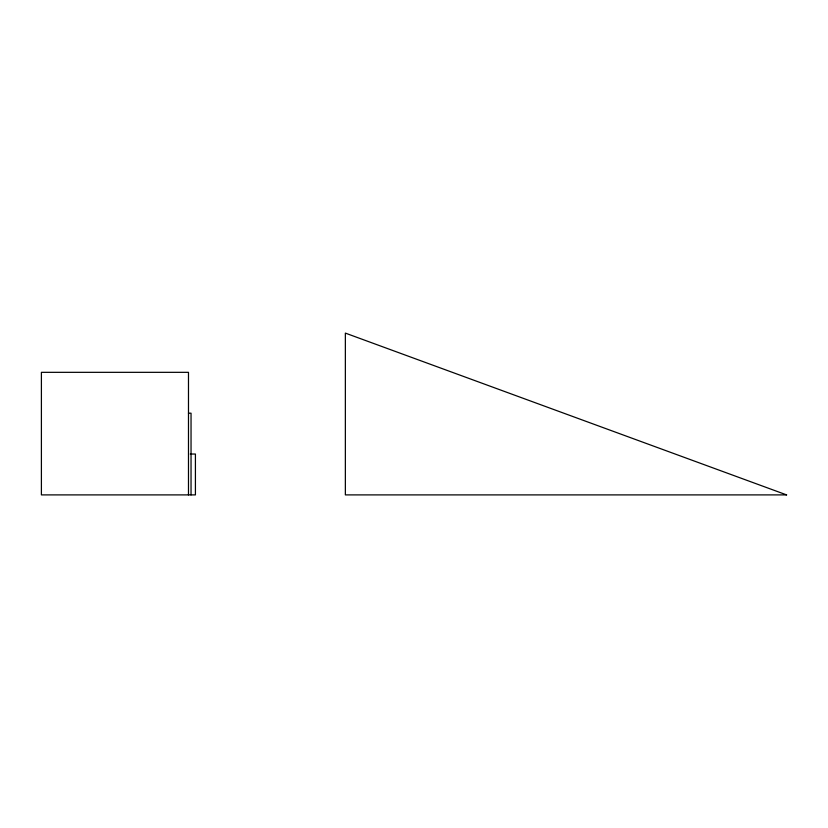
<?xml version="1.0" encoding="UTF-8"?>
<svg xmlns="http://www.w3.org/2000/svg" width="828" height="828" viewBox="0 0 828 828"><rect width="100%" height="100%" fill="white"/><g stroke="black" fill="none" stroke-linecap="round" stroke-linejoin="round"><path stroke-width="1.24" d="M188.463 413.182L191.04 413.182L191.04 494.896M190.264 454.034L195.418 454.034L195.418 494.896L41.4 494.896L41.4 372.331L188.484 372.331L188.484 494.896M786.6 494.896L345.359 494.896L345.359 333.104L786.6 494.896"/></g></svg>
